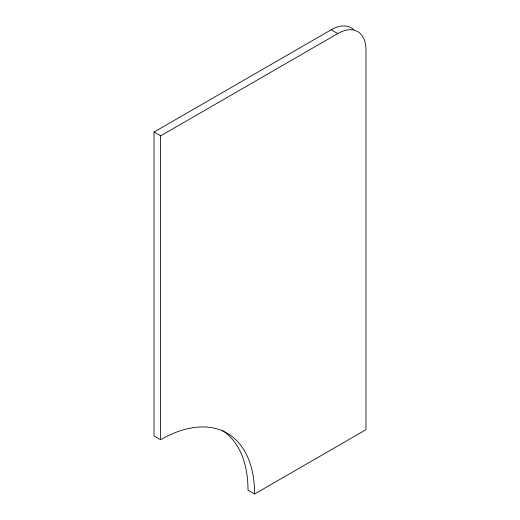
<?xml version="1.0" encoding="UTF-8"?>
<svg xmlns="http://www.w3.org/2000/svg" width="520" height="520" viewBox="0 0 520 520"><rect width="100%" height="100%" fill="white"/><g stroke="black" fill="none" stroke-linecap="round" stroke-linejoin="round"><path stroke-width="0.78" d="M331.195 29.777L337.772 33.579A39.878 23.023 -60 0 1 365.969 49.855L365.969 429.702L254.599 494A132.919 76.739 -60 0 0 160.609 439.738L154.031 435.935L154.031 132.06L331.195 29.777A39.878 23.023 -60 0 1 353.561 29.601M154.031 132.06L160.609 135.863L337.772 33.579M254.599 494L248.014 490.204A132.919 76.739 -60 0 0 222.463 430.567M160.609 135.863L160.609 439.738"/></g></svg>
